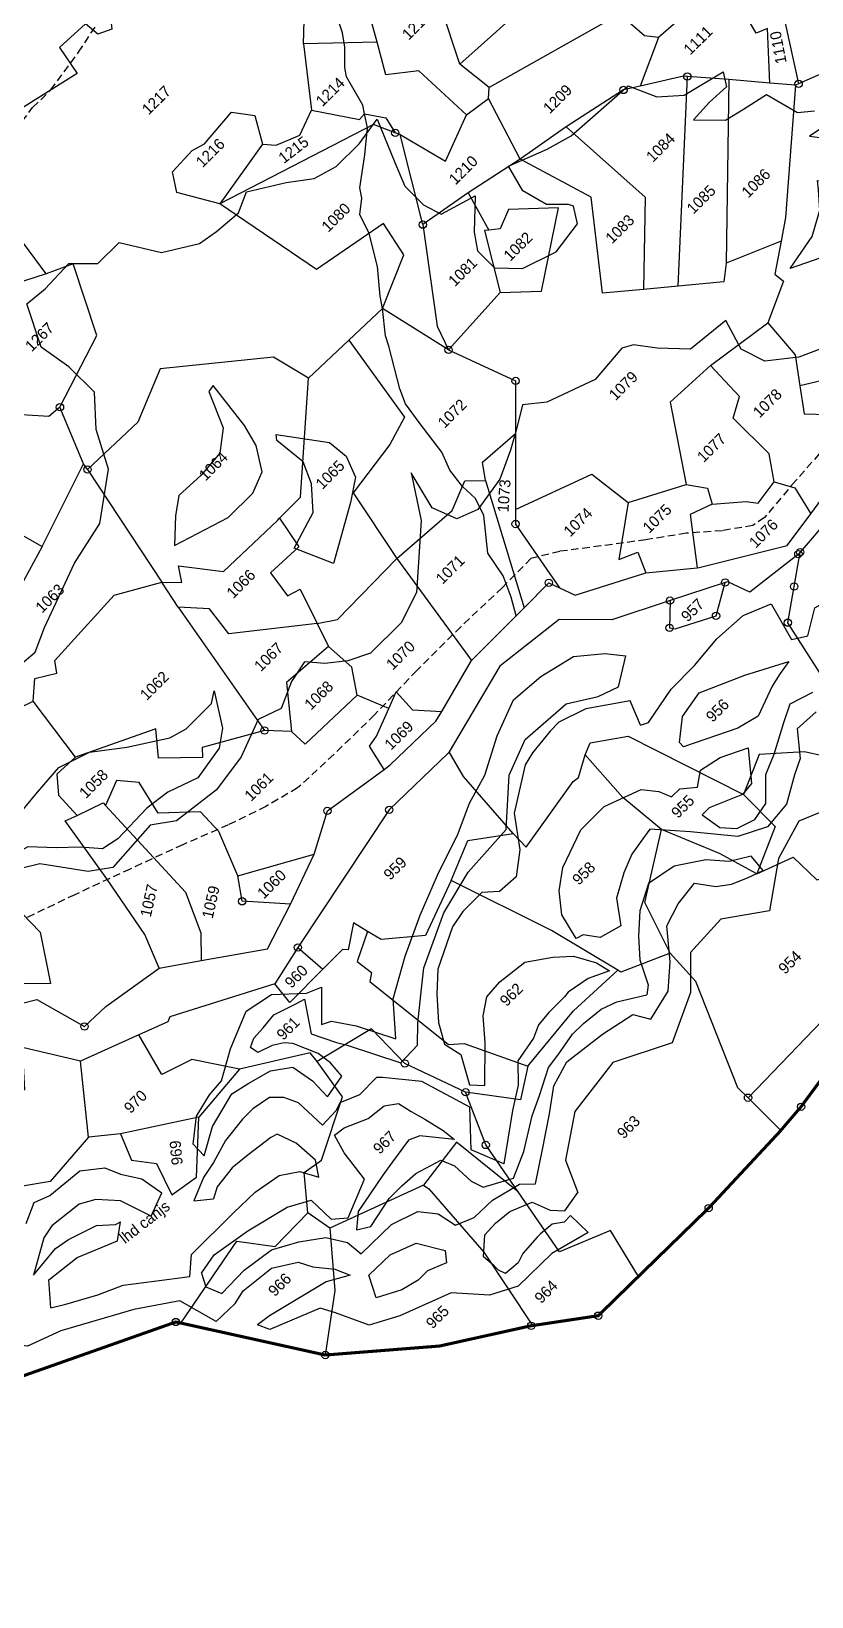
# Model space of a CAD drawing. Header units: metres. Extents: x 302481 to 307962, y 1946667 to 1951250.
# Drawn here: x 304255 to 304775, y 1946719 to 1947762 of the extents above; entities that cross this region are included whole.
import ezdxf

# ---------------------------------------------------------------- set-up
doc = ezdxf.new("R2010")
doc.units = ezdxf.units.M
doc.linetypes.add('DASHED', pattern=[0.75, 0.5, -0.25])
for name, color, linetype in [('LINE_FOOTPATH', 1, 'DASHED'), ('LINE_WATER', 4, 'Continuous'), ('POLY_HATCH', 12, 'Continuous'), ('POLY_PARCEL', 6, 'Continuous'), ('POLY_WATER', 4, 'Continuous'), ('SYM_STONE', 1, 'Continuous'), ('TEXT_MAPIN', 7, 'Continuous'), ('TEXT_PARCEL', 7, 'Continuous'), ('V_BOUND_LINE', 7, 'Continuous')]:
    doc.layers.add(name, color=color, linetype=linetype)
doc.styles.add('TEXT_MAP', font='')
doc.styles.get('TEXT_MAP').set_extended_font_data('Kruti Dev 050')

# ---------------------------------------------------------------- blocks, each defined once
blk = doc.blocks.new('STONE')
blk.add_circle((0, 0), 0.851)

msp = doc.modelspace()

# ---------------------------------------------------------------- linework, layer by layer
at = {"layer": 'LINE_FOOTPATH', "ltscale": 10}
for points in [[(303845.8, 1946915.5), (303875.1, 1946955.6), (303900.2, 1946991.6), (303941.7, 1947045.4), (303985, 1947102.8), (303997.4, 1947122), (304007.9, 1947174.9), (304018.8, 1947227.6), (304031, 1947275.5), (304060.4, 1947321.8), (304071, 1947336.2), (304110.3, 1947371.5), (304148.3, 1947406.3), (304186, 1947441.6), (304190.1, 1947495.5), (304195.9, 1947552.1), (304203.2, 1947611.3), (304206.9, 1947645.1), (304217.5, 1947660.1), (304256.2, 1947711.1), (304268.3, 1947722.8), (304286.8, 1947748), (304312.9, 1947788)], [(304784.8, 1947486.1), (304764, 1947462.4), (304743.3, 1947438), (304735.6, 1947432.8), (304715.3, 1947429.2), (304691.3, 1947427.6), (304664.4, 1947423.2), (304634.5, 1947419.1), (304607.1, 1947415.5), (304587.9, 1947410.7), (304568.8, 1947391.3), (304541.2, 1947365.3), (304511.9, 1947336.2), (304483.8, 1947306.6), (304456.7, 1947280.2), (304432.6, 1947257.9), (304411.4, 1947245.6), (304386.4, 1947233.3), (304356.1, 1947220.1), (304321.1, 1947203.9), (304284.2, 1947186.8), (304248.1, 1947169.5)]]:
    msp.add_lwpolyline(points, dxfattribs=at)
at = {"layer": 'LINE_WATER'}
for points in [[(304551, 1947450.8), (304542.4, 1947458.8), (304533.8, 1947469.6), (304528.5, 1947481.5), (304513.4, 1947501.4), (304504.5, 1947513.7), (304500.6, 1947523.7), (304493.4, 1947552.1), (304491.1, 1947559.1), (304489, 1947577.2), (304487.6, 1947585.4), (304485.7, 1947605.2), (304480.3, 1947627.3), (304474, 1947639.8), (304475.3, 1947650.8), (304474.1, 1947657.6), (304477.3, 1947679.5), (304479.2, 1947697.7), (304477.1, 1947707), (304476.1, 1947712.6), (304465.1, 1947731.6), (304464, 1947737.8), (304464.1, 1947751.4), (304462.5, 1947760.8), (304457.3, 1947776)], [(304578, 1947372.6), (304574.7, 1947385), (304569.5, 1947399.3), (304559.3, 1947414.3), (304556.5, 1947439.4), (304551, 1947450.8)]]:
    msp.add_lwpolyline(points, dxfattribs=at)
at = {"layer": 'POLY_HATCH', "lineweight": -2}
for points in [[(304243.2, 1947336), (304257.9, 1947348.4), (304264.1, 1947364.8), (304284, 1947407.7), (304301, 1947434.1), (304306.7, 1947470.2), (304298.4, 1947496.7), (304297.3, 1947521.6), (304280.4, 1947538.5), (304261.9, 1947551.5), (304252.3, 1947580.3), (304264.5, 1947590.4), (304280.4, 1947607.3), (304299.6, 1947607.2), (304313.7, 1947621.3), (304341.9, 1947614.5), (304367.3, 1947620.6), (304378.6, 1947628.5), (304393.3, 1947640.9), (304398.5, 1947655), (304425, 1947661.1), (304443.6, 1947663.9), (304458.3, 1947671.8), (304473.6, 1947687), (304485.5, 1947703.3), (304497.3, 1947674.5), (304504, 1947658.7), (304516.4, 1947646.2), (304528.2, 1947640), (304550.8, 1947652.4), (304550.2, 1947628.1), (304552.4, 1947615.7), (304563.6, 1947604.4), (304582.2, 1947603.8), (304604.8, 1947615), (304619, 1947633.6), (304616.2, 1947645.4), (304612.8, 1947646.6), (304598.2, 1947646.6), (304582.4, 1947655.7), (304572.9, 1947672.1), (304598.8, 1947683.3), (304614.7, 1947692.3), (304652.6, 1947725.5), (304671.8, 1947718.2), (304689.8, 1947719.3), (304715.8, 1947735), (304718.1, 1947724.8), (304706.7, 1947714.7), (304696, 1947702.9), (304717.4, 1947702.8), (304729.3, 1947710.1), (304744.6, 1947719.7), (304765.4, 1947707.8), (304776.7, 1947708.9)], [(304790.2, 1947703.2), (304773.3, 1947692), (304792.4, 1947689.7)], [(304780.9, 1947550.4), (304766.3, 1947544.8), (304743.6, 1947542.2), (304727.8, 1947550.1), (304717.7, 1947569.3), (304694, 1947550.2), (304672, 1947550.8), (304656.2, 1947553.1), (304648.3, 1947550.9), (304630.7, 1947530), (304598.5, 1947514.9), (304582.2, 1947513.2), (304578.2, 1947496.9), (304574.2, 1947482.8), (304567.3, 1947463.6), (304552.6, 1947443.3), (304538.5, 1947437.2), (304522.1, 1947444.5), (304508.1, 1947467.7), (304514.8, 1947436.1), (304513, 1947408.4), (304511.8, 1947388.1), (304501.6, 1947367.8), (304481.2, 1947347.6), (304466, 1947342.5), (304450.7, 1947340.9), (304437.2, 1947342), (304428.5, 1947328.8), (304421.6, 1947310.8), (304406.4, 1947303.5), (304395, 1947278.7), (304378.6, 1947256.7), (304352, 1947235.9), (304334.5, 1947233.1), (304309.6, 1947205), (304293.2, 1947202.2), (304261.1, 1947207.3), (304235.7, 1947201.2)], [(304646.1, 1947325.3), (304651.1, 1947346)], [(304516.6, 1947138.1), (304530, 1947174.7), (304546.2, 1947201.8), (304571.4, 1947230.3), (304573.3, 1947266.4), (304584, 1947290.1), (304611.3, 1947314), (304632.7, 1947318.8), (304646.1, 1947325.3)], [(304654, 1947316), (304624.4, 1947310.6), (304606.5, 1947301.7), (304600.6, 1947295.8), (304588.9, 1947281.4), (304584, 1947273.2), (304576.7, 1947241.2), (304580.4, 1947216.8), (304578, 1947198.6), (304566.9, 1947189), (304555.2, 1947188.3), (304542.5, 1947175.6), (304535.6, 1947165.3), (304526, 1947137.1), (304525.3, 1947120.6), (304526.3, 1947101.7), (304530.3, 1947087.3), (304541.3, 1947080.4), (304547.1, 1947060.1), (304557.1, 1947059.7), (304557.5, 1947088.2), (304556.2, 1947106.1), (304558.6, 1947118.8), (304567.3, 1947128.8), (304583.8, 1947141.8), (304602.4, 1947145.2), (304616.2, 1947145.9), (304631.6, 1947141.4), (304640.2, 1947136.2), (304626.1, 1947131.1), (304612.6, 1947121.8), (304610.2, 1947118.7), (304599.9, 1947108.4), (304593, 1947100.2), (304589.5, 1947091.3), (304579.1, 1947076.2), (304579.4, 1947060), (304575.6, 1947043.1), (304569.8, 1947007.5), (304548.1, 1947016.9), (304547.2, 1947045.4), (304515.3, 1947062.3), (304489.1, 1947065.1), (304485.1, 1947065), (304473.7, 1947053.6), (304460.6, 1947048.2), (304458.2, 1947043), (304449.2, 1947033.4), (304433.1, 1947048.2), (304423.5, 1947051.7), (304413.9, 1947051.7), (304402.8, 1947044.2), (304395.9, 1947037.3), (304384.6, 1947023.2), (304376.6, 1947008.5), (304370, 1946998.5), (304363.5, 1946983)], [(304777.8, 1947308.5), (304765.2, 1947297.2), (304767, 1947277.5), (304763.3, 1947266.7), (304757.9, 1947247), (304745.3, 1947232.1), (304725.6, 1947225.6), (304694, 1947228.6), (304667.1, 1947230.5), (304660.5, 1947221.5), (304655.1, 1947213.8), (304649.7, 1947201.3), (304644.8, 1947184.6), (304647.8, 1947166), (304634, 1947158.3), (304622.7, 1947160.1), (304617.9, 1947157.7), (304608.4, 1947173.3), (304606.6, 1947189.4), (304609.1, 1947204.9), (304621.1, 1947230), (304636.7, 1947245.5), (304661.2, 1947256.8), (304673.1, 1947255.6), (304681.5, 1947252), (304686.9, 1947257.3), (304698.8, 1947258.5), (304700.7, 1947269.8), (304713.8, 1947278.2), (304732.4, 1947284.7), (304734.7, 1947260.8), (304728.7, 1947253.6), (304706.5, 1947244.7), (304701.8, 1947240), (304713.7, 1947231.6), (304725, 1947231), (304737, 1947236.9), (304744.2, 1947247.6), (304744.2, 1947266.8), (304749.7, 1947280.5), (304756.3, 1947301.4), (304760.5, 1947313.9), (304775.5, 1947321.6)], [(304660.9, 1947299.7), (304654, 1947316)], [(304368.6, 1946934.8), (304368.6, 1946934.8), (304371.4, 1946925.6), (304382.1, 1946921.2), (304396.9, 1946936.7), (304415.2, 1946950.2), (304433.5, 1946955.7), (304451.4, 1946958.5), (304465.7, 1946955.2), (304474.8, 1946947.7), (304495.1, 1946967.1), (304512.7, 1946975.8), (304526.2, 1946974.2), (304537.7, 1946966.6), (304550, 1946971.8), (304562.4, 1946983.3), (304580.3, 1946993.9), (304591, 1946994.3), (304595.5, 1947017), (304600.3, 1947040.8), (304603.1, 1947059.5), (304611.9, 1947075.4), (304635.5, 1947094), (304655.8, 1947107.1), (304667.7, 1947103.9), (304679.3, 1947122.5), (304680.5, 1947142), (304678.3, 1947166.1), (304685.9, 1947180.7), (304696.7, 1947194.6), (304711, 1947192.2), (304721.3, 1947193.8), (304732.1, 1947198.1), (304742.4, 1947202.9), (304734.5, 1947212.4), (304719.8, 1947208.9), (304704.3, 1947210.1), (304683.2, 1947205.8), (304666.1, 1947194.3), (304660.4, 1947176), (304659.6, 1947159.3), (304660.3, 1947143.4), (304665.9, 1947126.7), (304665, 1947120.1)], [(304368.6, 1946934.8), (304377.1, 1946947), (304399.4, 1946962.9), (304425.7, 1946978.7), (304441.6, 1946983.4), (304455, 1946970.7), (304466.2, 1946971.5), (304477, 1946997.3), (304463.5, 1947014.8), (304457.2, 1947026.7), (304463.6, 1947031.5), (304479.5, 1947037.8), (304490.2, 1947046.1), (304499.8, 1947047.7), (304508.1, 1947042.5), (304517.2, 1947037.3), (304529.5, 1947029.8), (304537.1, 1947023.8), (304514, 1947026.2), (304506.5, 1947023.4), (304495.7, 1947008.8), (304489.3, 1947000), (304472.9, 1946975.8), (304471.7, 1946963.5), (304481.3, 1946965.9), (304493.6, 1946984.5), (304502, 1946992.9), (304511.2, 1947001.2), (304527.9, 1947009.9), (304537, 1947006.3), (304548.1, 1946995.9), (304556.1, 1946991.9), (304576.3, 1946997.9), (304583.2, 1947015.7), (304588.8, 1947039.6), (304593.6, 1947053.1), (304599.6, 1947071.7), (304606.4, 1947080.9), (304615.6, 1947094), (304622.8, 1947101.1), (304634.7, 1947110.6), (304645.1, 1947115.4), (304665, 1947120.1)], [(304335, 1946972.7), (304314.8, 1946983), (304298.3, 1946983.8), (304287.2, 1946980.6), (304268.9, 1946966.3), (304263.7, 1946958.2), (304256.7, 1946933.5), (304271.5, 1946951.2), (304280, 1946957.1), (304298.7, 1946966.5), (304311.3, 1946967.2), (304314.7, 1946968.9)], [(304335, 1946972.7), (304342.2, 1946988.3)], [(304614.2, 1946973.2), (304610.1, 1946968.6), (304602.1, 1946967.4), (304594.3, 1946960.9), (304592.1, 1946958.7), (304582.5, 1946947.9), (304579.4, 1946941.7), (304571, 1946934.6), (304566.3, 1946936.8), (304563.5, 1946939.6), (304556.4, 1946945.5), (304557.1, 1946960.3), (304564.2, 1946968.1), (304573.9, 1946975.8), (304588.8, 1946982), (304600.8, 1946976.7), (304610.5, 1946976.3)], [(304610.5, 1946976.3), (304619.1, 1946988.5)], [(304268.3, 1946911.7), (304267, 1946930.3), (304285.9, 1946945.2), (304312.6, 1946956.2), (304314.7, 1946968.9)], [(304625.9, 1946961.8), (304614.2, 1946973.2)], [(304391, 1946914.5), (304396.3, 1946922.9), (304415.2, 1946938), (304432.9, 1946942), (304442.8, 1946938.9), (304457.4, 1946937.3), (304467.6, 1946933.3), (304451.5, 1946929), (304433.8, 1946918.2), (304413.9, 1946906.4), (304405.8, 1946900.3)], [(304378.3, 1946902.6), (304391, 1946914.5)], [(304414, 1946897.3), (304405.8, 1946900.3)]]:
    msp.add_lwpolyline(points, dxfattribs=at)
for points in [[(304778.6, 1947662.4), (304801.7, 1947657.3), (304815.9, 1947661.2), (304837.3, 1947666.8), (304835.6, 1947649.3), (304823.1, 1947631.3), (304809.5, 1947622.3), (304790.3, 1947614.4), (304760.4, 1947603.8), (304775.1, 1947625.2), (304780.3, 1947642.7), (304779.2, 1947656.2)], [(304373.6, 1947522), (304383.1, 1947497.8), (304380.8, 1947480.8), (304368.3, 1947466.2), (304353.6, 1947452.7), (304351.3, 1947439.2), (304350.7, 1947419.4), (304386.3, 1947438), (304402.7, 1947454.3), (304409, 1947468.4), (304405.1, 1947485.9), (304397.2, 1947499.4), (304376.4, 1947526)], [(304418.3, 1947493.3), (304453.8, 1947488.1), (304465, 1947479), (304471.2, 1947464.9), (304467.8, 1947448), (304456.4, 1947407.4), (304443.4, 1947412.5), (304430.4, 1947417.6), (304442.9, 1947441.3), (304441.9, 1947460.5), (304436.3, 1947475.2), (304418.8, 1947489.3)], [(304686.7, 1947288.1), (304688.7, 1947305.4), (304699.9, 1947321.2), (304730.3, 1947333), (304759.6, 1947342.2), (304753.8, 1947334.1), (304748.4, 1947325.7), (304739.1, 1947305.7), (304725.6, 1947297.7), (304689.4, 1947285.4)], [(304231.7, 1947217.5), (304243.6, 1947236.1), (304259.5, 1947255.2), (304273.6, 1947271.6), (304294, 1947281.7), (304318.8, 1947285), (304347.6, 1947291.2), (304358.3, 1947297.3), (304375.3, 1947314.2), (304377, 1947322.7), (304382.6, 1947297.8), (304380.3, 1947284.3), (304366.1, 1947264.6), (304346.3, 1947255), (304332.2, 1947244.4), (304313, 1947224.1), (304302.8, 1947217.3), (304288.1, 1947218.5), (304271.8, 1947218), (304253.1, 1947218.6), (304235.6, 1947209)], [(304480, 1946933.3), (304494.3, 1946946.9), (304511.4, 1946954.6), (304530.9, 1946949.9), (304531.8, 1946941.5), (304519, 1946936.3), (304512.8, 1946930.1), (304502, 1946923.6), (304484.9, 1946918.4)]]:
    msp.add_lwpolyline(points, close=True, dxfattribs=at)
at = {"layer": 'POLY_HATCH'}
for points in [[(304660.9, 1947299.7), (304666.2, 1947301.6), (304681.3, 1947323.7), (304696.7, 1947339.5), (304711.6, 1947357.2), (304729.2, 1947372.8), (304747.9, 1947380.5), (304761.4, 1947356.8), (304772.2, 1947359.2), (304776.9, 1947377.9), (304789.6, 1947384.9), (304804.8, 1947390.5), (304805.1, 1947411.1), (304811.8, 1947429), (304829.7, 1947436.1), (304849, 1947441.2), (304863.6, 1947441.9), (304860.6, 1947457.5), (304862.8, 1947472.7), (304874.4, 1947488.4), (304881, 1947499.5), (304897.3, 1947504.4), (304893.5, 1947518.3), (304897.3, 1947527)], [(304363.1, 1947020.6), (304365.3, 1947039.4), (304373.9, 1947053.5), (304382, 1947062.8), (304388, 1947084.2), (304398.4, 1947109.2), (304415.2, 1947120.3), (304438.5, 1947121.3), (304448.4, 1947125.3), (304448.4, 1947100.3), (304455.2, 1947102.6), (304471.6, 1947099.5), (304498, 1947090.8), (304496.1, 1947117.5), (304504.1, 1947145.9), (304514.1, 1947173.1), (304525.8, 1947199.8), (304539.4, 1947227.5), (304547.1, 1947247.7), (304557.2, 1947266.5), (304565.4, 1947292.7), (304576.2, 1947316.6), (304594.4, 1947332.1), (304616.2, 1947345.5), (304637.1, 1947347.5), (304651.1, 1947346)], [(304797, 1947248.5), (304766.3, 1947235.8), (304752.7, 1947211), (304746.6, 1947176), (304714.4, 1947170.5), (304694.1, 1947148.2), (304694, 1947121.6), (304681.8, 1947088.2), (304642.4, 1947075), (304617.1, 1947042.5), (304610.9, 1947010.1), (304619.1, 1946988.5)], [(304370.3, 1947012.8), (304376, 1947032.5), (304388.8, 1947054.1), (304400.2, 1947061.3), (304414.6, 1947069.5), (304429.4, 1947071.9), (304442.5, 1947062.9), (304452.4, 1947052.2), (304462.1, 1947066), (304454.5, 1947074.9), (304446.3, 1947081.1), (304429.5, 1947087.7), (304423.6, 1947088.1), (304415.7, 1947086.4), (304406.1, 1947081.6), (304401.3, 1947085), (304403.4, 1947091.2), (304409.6, 1947098.1), (304416.8, 1947106.7), (304431.3, 1947114.2), (304437.1, 1947117.3), (304441.5, 1947094.2), (304458.4, 1947088.3), (304465.6, 1947086.6), (304501.3, 1947074.8), (304512.3, 1947086.5), (304512.7, 1947101.3), (304514.5, 1947120.2), (304516.6, 1947138.1)], [(304268.3, 1946911.7), (304278.3, 1946914), (304299.7, 1946920.2), (304316.5, 1946926.7), (304337.2, 1946929.4), (304360.9, 1946932.4), (304362, 1946947.2), (304389.9, 1946975), (304404.4, 1946988.7), (304420.3, 1946999.7), (304434, 1947002.4), (304446.7, 1946998.6), (304444.4, 1947010), (304431.7, 1947021.3), (304419, 1947027.2), (304414.8, 1947025.2), (304399.7, 1947013.5), (304389, 1947004.9), (304379, 1946992.2), (304376.5, 1946984.3)], [(304370.3, 1947012.8), (304363.1, 1947020.6)], [(304252, 1946967.7), (304257.3, 1946981.7), (304267.6, 1946986.4), (304287.7, 1947002.8), (304304.3, 1947004.9)], [(304304.3, 1947004.9), (304314.7, 1947000.6), (304328.9, 1946997.5), (304342.2, 1946988.3)], [(304363.5, 1946983), (304376.5, 1946984.3)], [(304625.9, 1946961.8), (304601.9, 1946947.8), (304579.4, 1946926.1), (304560.4, 1946920.1), (304534.8, 1946921.6), (304500.7, 1946906.4), (304480.3, 1946900.2), (304457.8, 1946908.2), (304447.7, 1946911.5), (304414, 1946897.3)], [(304378.3, 1946902.6), (304354.1, 1946916.2), (304323.5, 1946910.5), (304274.9, 1946896.4), (304252.8, 1946886.2), (304221.8, 1946890.1), (304201.3, 1946875.7), (304203.4, 1946853), (304184.9, 1946839.2), (304180.8, 1946826.1), (304186.6, 1946801.8), (304188.9, 1946785.6), (304181.9, 1946774.9), (304180.3, 1946761.3), (304186.2, 1946744), (304199.9, 1946723.7), (304207.3, 1946719.2), (304192.1, 1946723.2), (304175.8, 1946737.8), (304169.9, 1946741.4)]]:
    msp.add_lwpolyline(points, dxfattribs=at)
at = {"layer": 'POLY_PARCEL'}
for points in [[(304646.3, 1947915.8), (304628, 1947854.3), (304599.5, 1947792.8), (304540.5, 1947740.1)], [(304485.5, 1947754.6), (304463.6, 1947834.3)], [(304436.4, 1947753.5), (304438.2, 1947815.4)], [(304296.8, 1947784.5), (304308, 1947771.1), (304308.9, 1947763.4), (304299.7, 1947759.9), (304291.4, 1947766.9), (304274.1, 1947751.1), (304285.9, 1947733.8), (304191.4, 1947674.5)], [(304684.7, 1947783.5), (304686.2, 1947769.2), (304672.8, 1947757.8)], [(304540.5, 1947740.1), (304528.1, 1947777.6)], [(304672.8, 1947757.8), (304663.4, 1947758.9), (304646.9, 1947773.3), (304560, 1947724.5)], [(304746.9, 1947727.4), (304745.3, 1947763.8), (304737.9, 1947760.6), (304730.7, 1947772.8)], [(304754.1, 1947781.6), (304766.1, 1947726.9)], [(304485.5, 1947754.6), (304436.4, 1947753.5)], [(304436.4, 1947753.5), (304441.8, 1947709.3)], [(304545, 1947706.3), (304513.2, 1947735.5), (304491.4, 1947733), (304485.5, 1947754.6)], [(304672.8, 1947757.8), (304660.5, 1947725.4)], [(304809.7, 1947742.9), (304784.1, 1947734.8), (304766.1, 1947726.9)], [(304560, 1947724.5), (304540.5, 1947740.1)], [(304692, 1947731.8), (304689.4, 1947731.9), (304660.5, 1947725.4)], [(304686, 1947592.1), (304692, 1947731.8)], [(304719.6, 1947729.7), (304692, 1947731.8)], [(304559.6, 1947717.1), (304560, 1947724.5)], [(304660.5, 1947725.4), (304649.5, 1947722.8), (304611.3, 1947698.3)], [(304719.6, 1947729.7), (304717.8, 1947607.5)], [(304746.9, 1947727.4), (304719.6, 1947729.7)], [(304763.9, 1947725.9), (304746.9, 1947727.4)], [(304763.9, 1947725.9), (304757.3, 1947637.9), (304754.4, 1947622.1)], [(304766.1, 1947726.9), (304763.9, 1947725.9)], [(304409.2, 1947686.7), (304418.3, 1947686), (304434.1, 1947692.8), (304441.8, 1947709.3)], [(304441.8, 1947709.3), (304473.7, 1947703.1), (304477.1, 1947707), (304491.2, 1947704.2), (304497.6, 1947694.3)], [(304545, 1947706.3), (304559.6, 1947717.1)], [(304580.8, 1947676.7), (304559.6, 1947717.1)], [(304380.8, 1947646.9), (304352.1, 1947654.5), (304349.2, 1947668.2), (304362.4, 1947682.6), (304370.5, 1947687), (304388.6, 1947708), (304404, 1947705.9), (304409.2, 1947686.7)], [(304497.6, 1947694.3), (304483.1, 1947699.7), (304380.8, 1947646.9)], [(304500.8, 1947693.1), (304531, 1947675.3), (304545, 1947706.3)], [(304500.8, 1947693.1), (304497.6, 1947694.3)], [(304515.9, 1947633.1), (304500.8, 1947693.1)], [(304611.3, 1947698.3), (304580.8, 1947676.7)], [(304611.3, 1947698.3), (304663.9, 1947651.3), (304662.9, 1947589.9)], [(304409.2, 1947686.7), (304380.8, 1947646.9)], [(304580.8, 1947676.7), (304546.2, 1947654.3)], [(304662.9, 1947589.9), (304635.6, 1947587.4), (304627.9, 1947651.3), (304580.8, 1947676.7)], [(304265.3, 1947600.3), (304235.6, 1947640.2), (304219, 1947652.3), (304209.1, 1947650)], [(304489, 1947577.2), (304503.4, 1947613), (304489.8, 1947633.9), (304445.1, 1947603.2), (304380.8, 1947646.9)], [(304546.2, 1947654.3), (304515.9, 1947633.1)], [(304546.2, 1947654.3), (304559.9, 1947629.4)], [(304567.4, 1947588), (304594.9, 1947588.7), (304606.2, 1947644.2), (304573, 1947643.2), (304567.4, 1947630.4), (304559.9, 1947629.4)], [(304515.9, 1947633.1), (304525.4, 1947565.4), (304533.1, 1947549.7)], [(304559.9, 1947629.4), (304557, 1947629.1), (304567.4, 1947588)], [(304754.4, 1947622.1), (304717.8, 1947607.5)], [(304754.4, 1947622.1), (304750.3, 1947600.2), (304756, 1947595.4), (304745.6, 1947567.8)], [(304274.4, 1947511.5), (304298.9, 1947559.2), (304283.2, 1947606.9), (304265.3, 1947600.3)], [(304717.8, 1947607.5), (304716.3, 1947595), (304686, 1947592.1)], [(304265.3, 1947600.3), (304228.6, 1947588.6)], [(304533.1, 1947549.7), (304567.4, 1947588)], [(304686, 1947592.1), (304662.9, 1947589.9)], [(304466.7, 1947556.1), (304489, 1947577.2)], [(304533.1, 1947549.7), (304489, 1947577.2)], [(304707.4, 1947539.2), (304745.6, 1947567.8)], [(304745.6, 1947567.8), (304763.8, 1947546.4), (304766.9, 1947525.8)], [(304274.4, 1947511.5), (304266.9, 1947505.4), (304249.1, 1947506.4), (304238.3, 1947530.3), (304216.1, 1947557.6)], [(304439.9, 1947530.9), (304466.7, 1947556.1)], [(304466.7, 1947556.1), (304503.7, 1947504.8), (304494, 1947486.6), (304469.6, 1947454.4), (304498.6, 1947410.7)], [(304439.9, 1947530.9), (304416.5, 1947544.9), (304341.2, 1947537.1), (304326.2, 1947501.6), (304292.8, 1947470)], [(304533.1, 1947549.7), (304577.7, 1947529), (304577.7, 1947494)], [(304707.4, 1947539.2), (304680.5, 1947514.8), (304691.2, 1947460.1)], [(304749.8, 1947461.7), (304746.5, 1947480.5), (304722.6, 1947504.1), (304726.8, 1947518.7), (304707.4, 1947539.2)], [(304806.7, 1947535), (304766.9, 1947525.8)], [(304420.6, 1947437.5), (304434.6, 1947451.5), (304439.9, 1947530.9)], [(304766.9, 1947525.8), (304769.7, 1947507.1), (304801.3, 1947506.2), (304790.6, 1947477.6), (304790.7, 1947463)], [(304290, 1947473.8), (304274.4, 1947511.5)], [(304555.7, 1947474.8), (304577.7, 1947494)], [(304577.7, 1947494), (304577.7, 1947443.3)], [(304262.6, 1947418.8), (304290, 1947473.8)], [(304292.8, 1947470), (304290, 1947473.8)], [(304292.8, 1947470), (304342.2, 1947394.9)], [(304557.7, 1947462.6), (304555.7, 1947474.8)], [(304498.6, 1947410.7), (304535.4, 1947442.6), (304544, 1947462.4), (304557.7, 1947462.6)], [(304557.7, 1947462.6), (304583.3, 1947377.9)], [(304577.7, 1947443.3), (304628.4, 1947466.8), (304652.6, 1947448)], [(304652.6, 1947448), (304691.2, 1947460.1)], [(304691.2, 1947460.1), (304705.5, 1947457.5), (304708.5, 1947447)], [(304708.5, 1947447), (304731.1, 1947448.7), (304739.1, 1947447.5), (304749.8, 1947461.7)], [(304749.8, 1947461.7), (304763.6, 1947457.9), (304774.1, 1947440.6)], [(304164.6, 1947454.2), (304218.6, 1947443.5), (304262.6, 1947418.8)], [(304577.7, 1947443.3), (304577.7, 1947433.7), (304606.8, 1947391.2)], [(304652.6, 1947448), (304646.3, 1947410), (304659, 1947414.9), (304664.4, 1947401.1)], [(304708.5, 1947447), (304693.9, 1947440.1), (304698.6, 1947404.5)], [(304342.2, 1947394.9), (304355.6, 1947394.7), (304353.3, 1947405.8), (304383.2, 1947402.1), (304419.1, 1947436), (304420.6, 1947437.5)], [(304420.6, 1947437.5), (304433.4, 1947418.4), (304414.6, 1947401.3), (304425.9, 1947385.9), (304434.2, 1947390.3), (304445.6, 1947367.4)], [(304262.6, 1947418.8), (304248.2, 1947392), (304248.8, 1947361.7), (304222.9, 1947346.4)], [(304445.6, 1947367.4), (304459.1, 1947370), (304498.6, 1947410.7)], [(304498.6, 1947410.7), (304548.3, 1947342.8)], [(304818.9, 1947274.3), (304758.9, 1947368), (304767.1, 1947415)], [(304256.5, 1947315.8), (304257.7, 1947330.8), (304272.4, 1947334.3), (304270.9, 1947342.7), (304310.5, 1947386.3), (304342.2, 1947394.9)], [(304353, 1947378.3), (304342.2, 1947394.9)], [(304680.5, 1947382.7), (304680.2, 1947364.6), (304683.8, 1947363.8), (304711.1, 1947372.5), (304717.2, 1947394.8)], [(304353, 1947378.3), (304410.5, 1947296.2)], [(304445.6, 1947367.4), (304386.7, 1947360.6), (304374, 1947377.3), (304353, 1947378.3)], [(304445.6, 1947367.4), (304453.2, 1947352.2)], [(304453.2, 1947352.2), (304425.1, 1947328.1), (304428.5, 1947295.4)], [(304472.3, 1947319.7), (304468.6, 1947338.4), (304453.2, 1947352.2)], [(304189.6, 1947326.7), (304215.4, 1947295.8), (304256.5, 1947315.8)], [(304284.8, 1947278.4), (304256.5, 1947315.8)], [(304472.3, 1947319.7), (304437.6, 1947287.1), (304428.5, 1947295.4)], [(304493.3, 1947310.9), (304472.3, 1947319.7)], [(304493.3, 1947310.9), (304498.2, 1947322), (304509.1, 1947310), (304528.5, 1947308.9)], [(304490.1, 1947270.2), (304480.4, 1947285.8), (304485.2, 1947292.5), (304493.3, 1947310.9)], [(304410.5, 1947296.2), (304369, 1947284.8), (304369.2, 1947278.1), (304340, 1947277.8), (304338.2, 1947297.3), (304284.8, 1947278.4)], [(304428.5, 1947295.4), (304410.5, 1947296.2)], [(304624.1, 1947280), (304627.3, 1947288), (304652.6, 1947292.4), (304729.4, 1947253.6)], [(304576.1, 1947227.6), (304543, 1947265.5), (304533.4, 1947282)], [(304817.1, 1947271.3), (304770.1, 1947281.9), (304739.9, 1947280.2), (304729.4, 1947253.6)], [(304284.8, 1947278.4), (304272.4, 1947267), (304273.4, 1947253), (304285.8, 1947239.6)], [(304576.1, 1947227.6), (304584.7, 1947218.5), (304616, 1947262.1), (304619.5, 1947264.9), (304624.1, 1947280)], [(304674.7, 1947230.2), (304649.1, 1947251.6), (304624.1, 1947280)], [(304392.7, 1947199.4), (304380.2, 1947228.8), (304368, 1947242), (304339.8, 1947241.2), (304327.2, 1947261.5), (304312.1, 1947262.8), (304304.7, 1947246.2)], [(304729.4, 1947253.6), (304750.5, 1947232.2), (304738.2, 1947200.8)], [(304285.8, 1947239.6), (304303.2, 1947247.9), (304304.7, 1947246.2)], [(304304.7, 1947246.2), (304358, 1947188.4), (304368.2, 1947161.3), (304368.4, 1947142.9)], [(304340.4, 1947137.9), (304330.9, 1947160.3), (304305.7, 1947197.3), (304277.8, 1947235.9), (304285.8, 1947239.6)], [(304680.5, 1947147.9), (304663.8, 1947181.7), (304674.7, 1947230.2)], [(304738.2, 1947200.8), (304713.4, 1947214.2), (304674.7, 1947230.2)], [(304534.8, 1947196.3), (304545.9, 1947222.8), (304576.1, 1947227.6)], [(304151.9, 1947205.3), (304189.4, 1947216.2), (304211.9, 1947212.8), (304261.3, 1947161.9), (304268, 1947127.6), (304227.7, 1947127.3), (304196, 1947112.9), (304195.5, 1947100.6)], [(304392.7, 1947199.4), (304443.5, 1947213.9)], [(304844.9, 1947211.1), (304781.7, 1947102.8), (304732.4, 1947051.6)], [(304738.2, 1947200.8), (304762.5, 1947211.7), (304778.1, 1947196.7), (304824.7, 1947209.2), (304844.9, 1947211.1)], [(304427.9, 1947180.6), (304395.7, 1947182.4), (304392.7, 1947199.4)], [(304534.8, 1947196.3), (304517.8, 1947159.6), (304488.2, 1947156.9), (304479.1, 1947162.4)], [(304645.7, 1947136.5), (304601.6, 1947162.9), (304534.8, 1947196.3)], [(304479.1, 1947162.4), (304469.7, 1947168.1), (304466.2, 1947150.1), (304462.4, 1947150.3), (304449.4, 1947137.1)], [(304479.1, 1947162.4), (304472.2, 1947142.4), (304481.7, 1947135.1), (304480.6, 1947129), (304533, 1947087), (304543.4, 1947087.8), (304585.9, 1947072.7)], [(304432.8, 1947151.6), (304449.4, 1947137.1)], [(304680.5, 1947147.9), (304647.7, 1947135.3), (304645.7, 1947136.5)], [(304732.4, 1947051.6), (304725.6, 1947058.1), (304697.6, 1947129), (304680.5, 1947147.9)], [(304449.4, 1947137.1), (304427.5, 1947115), (304417.5, 1947127.5)], [(304585.9, 1947072.7), (304616.2, 1947109.5), (304645.7, 1947136.5)], [(304544.4, 1947055.2), (304503.9, 1947074.4), (304481.7, 1947097.4), (304445.6, 1947075.8)], [(304293.5, 1947025.4), (304267.9, 1946995.8), (304211.1, 1946986.3), (304193.2, 1947007.6), (304203.2, 1947043.4), (304251.1, 1947057.1), (304249.5, 1947085)], [(304394, 1947070.7), (304362.2, 1947077), (304342.1, 1947067.1), (304326.8, 1947093.5)], [(304293.5, 1947025.4), (304288, 1947076)], [(304445.6, 1947075.8), (304441, 1947081.4), (304394, 1947070.7)], [(304439.3, 1946974.9), (304436.9, 1947001.7), (304448.4, 1947009.9), (304462.4, 1947052.1), (304445.6, 1947075.8)], [(304394, 1947070.7), (304366.8, 1947038.6)], [(304585.9, 1947072.7), (304581, 1947050.1), (304544.4, 1947055.2)], [(304579.3, 1946989), (304557.8, 1947020.1), (304544.4, 1947055.2)], [(304732.4, 1947051.6), (304754.2, 1947029.8)], [(304314.7, 1947027.5), (304322.1, 1947010), (304338.7, 1947007.7), (304348.9, 1946987), (304365.3, 1946998.6), (304366.8, 1947038.6)], [(304366.8, 1947038.6), (304314.7, 1947027.5)], [(304314.7, 1947027.5), (304293.5, 1947025.4)], [(304579.3, 1946989), (304538.4, 1947021.9), (304516.3, 1946993.4)], [(304516.3, 1946993.4), (304454, 1946964.6)], [(304516.3, 1946993.4), (304520, 1946991), (304556.5, 1946948.8), (304588.9, 1946899.8)], [(304659.4, 1946932.5), (304640.9, 1946963.2), (304607, 1946949), (304579.3, 1946989)], [(304354.8, 1946901.5), (304392.1, 1946956.1), (304417.7, 1946952.5), (304439.3, 1946974.9)], [(304454, 1946964.6), (304439.3, 1946974.9)], [(304454, 1946964.6), (304457.4, 1946923.2), (304451, 1946880.2)]]:
    msp.add_lwpolyline(points, dxfattribs=at)
at = {"layer": 'POLY_WATER'}
for points in [[(304884.7, 1947523.1), (304833.1, 1947473.7), (304806.6, 1947461.1), (304767.1, 1947415)], [(304774.1, 1947440.6), (304790.7, 1947463)], [(304698.6, 1947404.5), (304699.9, 1947404.7), (304758.4, 1947419.3), (304774.1, 1947440.6)], [(304767.1, 1947415), (304765.9, 1947413.7), (304733.5, 1947388.3), (304718.9, 1947395.3), (304717.2, 1947394.8)], [(304606.8, 1947391.2), (304617.4, 1947386.3), (304664.4, 1947401.1)], [(304664.4, 1947401.1), (304698.6, 1947404.5)], [(304583.3, 1947377.9), (304599.8, 1947394.5), (304606.8, 1947391.2)], [(304717.2, 1947394.8), (304680.5, 1947382.7)], [(304680.5, 1947382.7), (304641.8, 1947369.9), (304606.6, 1947370), (304567.2, 1947339.1), (304533.4, 1947282)], [(304548.3, 1947342.8), (304583.3, 1947377.9)], [(304528.5, 1947308.9), (304548.3, 1947342.8)], [(304490.1, 1947270.2), (304494.3, 1947273.2), (304524.7, 1947302.4), (304528.5, 1947308.9)], [(304533.4, 1947282), (304532.8, 1947281.1), (304493.6, 1947243.3), (304432.8, 1947151.6)], [(304443.5, 1947213.9), (304452.4, 1947242.7), (304490.1, 1947270.2)], [(304427.9, 1947180.6), (304443.5, 1947213.9)], [(304368.4, 1947142.9), (304412.5, 1947150.7), (304427.9, 1947180.6)], [(304432.8, 1947151.6), (304417.5, 1947127.5)], [(304198.7, 1947101.9), (304212.6, 1947105.3), (304259, 1947117.1), (304290.7, 1947099), (304304.9, 1947112.4), (304340.4, 1947137.9)], [(304340.4, 1947137.9), (304368.4, 1947142.9)], [(304417.5, 1947127.5), (304347.5, 1947105.5), (304346.1, 1947102.1), (304326.8, 1947093.5)], [(304288, 1947076), (304249.5, 1947085)], [(304326.8, 1947093.5), (304288, 1947076)]]:
    msp.add_lwpolyline(points, dxfattribs=at)
at = {"layer": 'V_BOUND_LINE', "const_width": 2.04}
for points in [[(305255.2, 1947305.5), (305244.8, 1947288.9), (305195.9, 1947328.8), (305049.8, 1947297.1), (304939.2, 1947275.3), (304858.8, 1947168.9), (304767.7, 1947045.6), (304754.2, 1947029.8)], [(304754.2, 1947029.8), (304752.9, 1947028.3), (304706.2, 1946978.1), (304659.4, 1946932.5)], [(304659.4, 1946932.5), (304632.7, 1946906.4), (304588.9, 1946899.8)], [(304354.8, 1946901.5), (304351.5, 1946902.2), (304233.7, 1946860.6), (304219.8, 1946840.3)], [(304451, 1946880.2), (304354.8, 1946901.5)], [(304588.9, 1946899.8), (304588, 1946899.7), (304527.1, 1946886.2), (304451, 1946880.2)]]:
    msp.add_lwpolyline(points, dxfattribs=at)

# ---------------------------------------------------------------- block references
at = {"layer": 'SYM_STONE', "xscale": 2.862570097236071, "yscale": 2.862570097236071, "zscale": 2.862570097236071, "rotation": 44.8498280447801}
for p in [(304692, 1947731.8), (304766.1, 1947726.9), (304766.1, 1947726.9), (304649.5, 1947722.8), (304497.6, 1947694.3), (304515.9, 1947633.1), (304533.1, 1947549.7), (304577.7, 1947529), (304274.4, 1947511.5), (304274.4, 1947511.5), (304292.8, 1947470), (304577.7, 1947433.7), (304767.1, 1947415), (304765.9, 1947413.7), (304599.8, 1947394.5), (304599.8, 1947394.5), (304717.2, 1947394.8), (304680.5, 1947382.7), (304763.1, 1947392.1), (304711.1, 1947372.5), (304680.2, 1947364.6), (304758.9, 1947368), (304410.5, 1947296.2), (304452.4, 1947242.7), (304493.6, 1947243.3), (304493.6, 1947243.3), (304395.7, 1947182.4), (304432.8, 1947151.6), (304290.7, 1947099), (304503.9, 1947074.4), (304503.9, 1947074.4), (304544.4, 1947055.2), (304732.4, 1947051.6), (304767.7, 1947045.6), (304557.8, 1947020.1), (304706.2, 1946978.1), (304632.7, 1946906.4), (304351.5, 1946902.2), (304588, 1946899.7), (304451, 1946880.2), (304451, 1946880.2)]:
    msp.add_blockref('STONE', p, dxfattribs=at)

# ---------------------------------------------------------------- texts
at = {"layer": 'TEXT_MAPIN', "style": 'TEXT_MAP'}
msp.add_text('lhd canjs', height=7.36, rotation=37.8584, dxfattribs=at).set_placement((304317.7, 1946954))
at = {"layer": 'TEXT_PARCEL', "style": 'TEXT_MAP'}
for s, rotation, p in [('1211', 44.8498, (304506.5, 1947755.6)), ('1111', 44.8498, (304693.9, 1947745.6)), ('1110', 101.1211, (304758.2, 1947741)), ('1214', 44.8498, (304449.1, 1947711.3)), ('1217', 44.8498, (304333.4, 1947705.7)), ('1209', 44.8498, (304600.4, 1947706.5)), ('1216', 44.8498, (304369.3, 1947670.6)), ('1215', 37.6071, (304423.4, 1947673.4)), ('1084', 44.8498, (304669, 1947674.2)), ('1210', 44.8498, (304537.7, 1947659.2)), ('1086', 44.8498, (304732.5, 1947650.5)), ('1085', 44.8498, (304696, 1947639.6)), ('1080', 44.8498, (304452.9, 1947627.6)), ('1083', 44.8498, (304641.9, 1947619.9)), ('1082', 44.8498, (304574.1, 1947608.3)), ('1081', 44.8498, (304537.3, 1947591.4)), ('1267', 44.8498, (304255.6, 1947548)), ('1079', 44.8498, (304644.2, 1947515.5)), ('1078', 44.8498, (304740.1, 1947503.9)), ('1072', 44.8498, (304530.3, 1947497)), ('1077', 44.8498, (304702.9, 1947474.2)), ('1064', 44.8498, (304371.3, 1947462)), ('1065', 44.8498, (304449, 1947456.3)), ('1073', 86.0214, (304572.9, 1947441.3)), ('1074', 44.8498, (304614, 1947424.7)), ('1075', 44.8498, (304666.7, 1947427.1)), ('1076', 44.8498, (304737.5, 1947417.1)), ('1071', 44.8498, (304529, 1947393.1)), ('1066', 44.8498, (304389.7, 1947383.6)), ('1063', 44.8498, (304262.5, 1947373.9)), ('957', 44.8498, (304692.2, 1947368)), ('1067', 44.8498, (304408.1, 1947334.9)), ('1070', 44.8498, (304495.9, 1947336)), ('1062', 44.8498, (304332.1, 1947315.7)), ('1068', 44.8498, (304441.5, 1947309.3)), ('956', 44.8498, (304708.8, 1947301.2)), ('1069', 44.8498, (304494.8, 1947282.6)), ('1058', 44.8498, (304291.6, 1947250.4)), ('1061', 44.8498, (304401.6, 1947248.5)), ('955', 44.8498, (304685.7, 1947237.2)), ('959', 44.8498, (304494.2, 1947196)), ('1060', 44.8498, (304410.1, 1947183.6)), ('958', 44.8498, (304619.8, 1947192.7)), ('1057', 77.2831, (304334.8, 1947171.4)), ('1059', 77.362, (304376, 1947170.4)), ('954', 44.8498, (304757, 1947133.4)), ('960', 44.8498, (304428.4, 1947124)), ('962', 44.8498, (304571.6, 1947111.9)), ('961', 44.8498, (304423, 1947089.4)), ('970', 44.8498, (304321.4, 1947040.6)), ('963', 44.8498, (304649.6, 1947023.7)), ('969', 95.6533, (304356.2, 1947007.1)), ('967', 44.8498, (304487.2, 1947013.5)), ('966', 44.8498, (304417.4, 1946918.7)), ('964', 44.8498, (304594.7, 1946914)), ('965', 44.8498, (304522.4, 1946897.2))]:
    msp.add_text(s, height=7.36, rotation=rotation, dxfattribs=at).set_placement(p)

doc.saveas('drawing.dxf')
